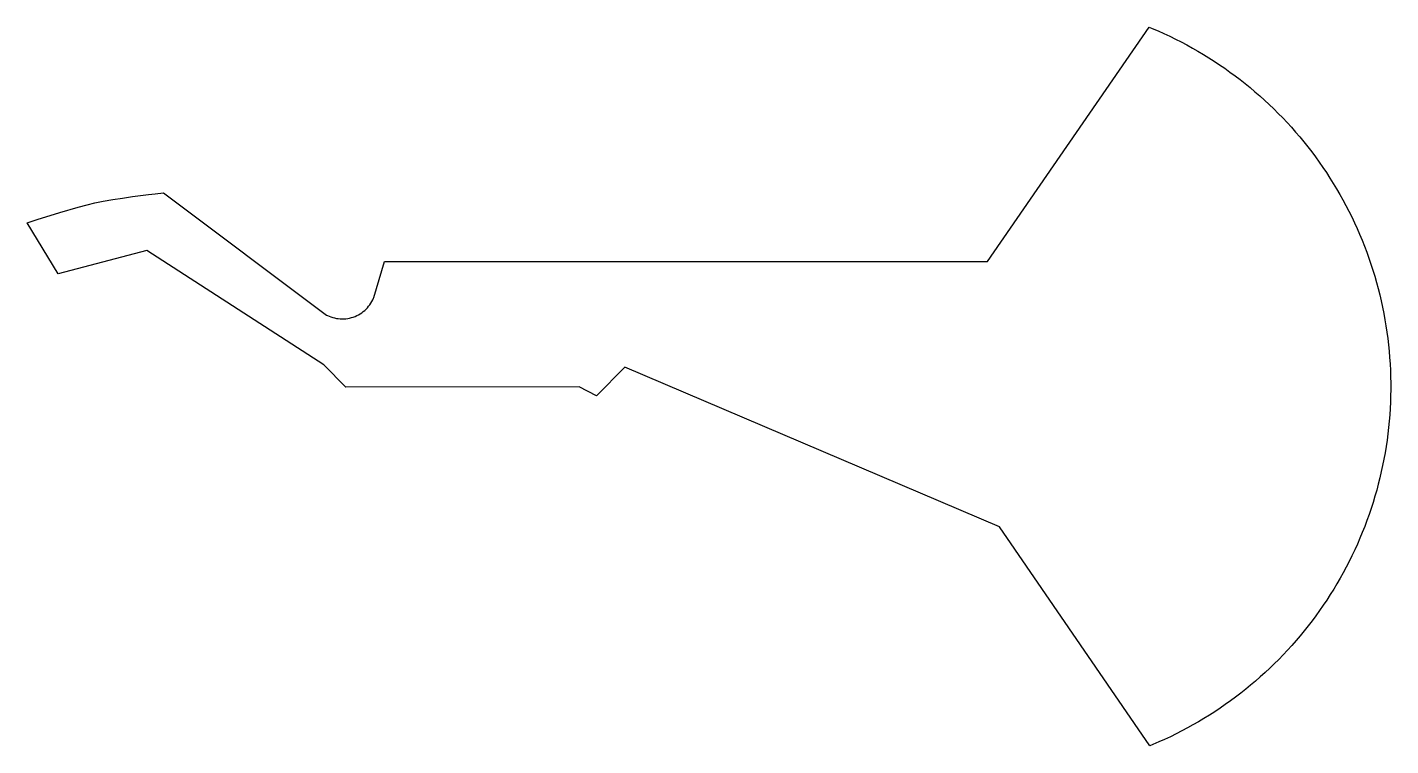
# Model space of a CAD drawing. Header units: millimetres. Extents: x 122 to 226, y -109 to -55.
import ezdxf

# ---------------------------------------------------------------- set-up
doc = ezdxf.new("R2010")
doc.units = ezdxf.units.MM
doc.layers.add('User.9', color=31, linetype='CONTINUOUS', true_color=0xe8b2a7)

msp = doc.modelspace()

# ---------------------------------------------------------------- linework, layer by layer
at = {"layer": 'User.9', "linetype": 'CONTINUOUS'}
for p, q in [((195.12, -72.41), (207.390657, -54.65404)), ((207.390657, -54.65404), (207.614059, -54.745766)), ((207.614059, -54.745766), (208.05818, -54.935616)), ((208.05818, -54.935616), (208.499124, -55.132734)), ((208.499124, -55.132734), (208.936771, -55.337065)), ((208.936771, -55.337065), (209.371005, -55.548556)), ((209.371005, -55.548556), (209.801707, -55.767148)), ((209.801707, -55.767148), (210.228761, -55.992784)), ((210.228761, -55.992784), (210.652053, -56.225401)), ((210.652053, -56.225401), (211.071468, -56.464938)), ((211.071468, -56.464938), (211.486893, -56.71133)), ((211.486893, -56.71133), (211.898216, -56.96451)), ((211.898216, -56.96451), (212.305326, -57.22441)), ((212.305326, -57.22441), (212.708113, -57.49096)), ((212.708113, -57.49096), (213.10647, -57.764089)), ((213.10647, -57.764089), (213.500287, -58.043722)), ((213.500287, -58.043722), (213.88946, -58.329783)), ((213.88946, -58.329783), (214.273883, -58.622197)), ((214.273883, -58.622197), (214.653452, -58.920884)), ((214.653452, -58.920884), (215.028066, -59.225764)), ((215.028066, -59.225764), (215.397622, -59.536754)), ((215.397622, -59.536754), (215.762022, -59.85377)), ((215.762022, -59.85377), (216.121168, -60.176727)), ((216.121168, -60.176727), (216.474962, -60.505538)), ((216.474962, -60.505538), (216.823308, -60.840115)), ((216.823308, -60.840115), (217.166114, -61.180366)), ((217.166114, -61.180366), (217.503286, -61.526201)), ((217.503286, -61.526201), (217.834734, -61.877525)), ((217.834734, -61.877525), (218.160369, -62.234245)), ((218.160369, -62.234245), (218.480102, -62.596264)), ((218.480102, -62.596264), (218.793847, -62.963484)), ((218.793847, -62.963484), (219.101519, -63.335807)), ((219.101519, -63.335807), (219.403037, -63.713132)), ((219.403037, -63.713132), (219.698318, -64.095357)), ((219.698318, -64.095357), (219.987282, -64.482379)), ((219.987282, -64.482379), (220.269853, -64.874095)), ((220.269853, -64.874095), (220.545953, -65.270397)), ((220.545953, -65.270397), (220.815508, -65.67118)), ((220.815508, -65.67118), (221.078446, -66.076334)), ((221.078446, -66.076334), (221.334695, -66.485752)), ((221.334695, -66.485752), (221.584187, -66.899323)), ((221.584187, -66.899323), (221.826854, -67.316935)), ((126.201041, -68.283626), (126.879193, -68.099787)), ((126.879193, -68.099787), (127.480587, -67.954172)), ((127.480587, -67.954172), (128.105428, -67.830098)), ((128.105428, -67.830098), (128.822878, -67.708014)), ((128.822878, -67.708014), (129.578714, -67.592406)), ((129.578714, -67.592406), (130.318716, -67.487759)), ((130.318716, -67.487759), (131.534323, -67.32929)), ((131.534323, -67.32929), (132.035921, -67.268493)), ((132.035921, -67.268493), (132.662913, -67.19)), ((132.662913, -67.19), (145.036123, -76.458773)), ((221.826854, -67.316935), (222.062631, -67.738475)), ((222.062631, -67.738475), (222.291454, -68.16383)), ((222.291454, -68.16383), (222.513262, -68.592885)), ((122.35, -69.47), (123.09012, -69.218764)), ((123.09012, -69.218764), (124.807958, -68.694913)), ((124.807958, -68.694913), (126.201041, -68.283626)), ((222.513262, -68.592885), (222.727994, -69.025524)), ((222.727994, -69.025524), (222.935593, -69.461631)), ((124.69, -73.34), (122.35, -69.47)), ((222.935593, -69.461631), (223.136003, -69.901088)), ((223.136003, -69.901088), (223.32917, -70.343777)), ((223.32917, -70.343777), (223.515041, -70.789578)), ((223.515041, -70.789578), (223.693567, -71.238371)), ((223.693567, -71.238371), (223.864699, -71.690036)), ((131.42, -71.58), (124.69, -73.34)), ((144.82, -80.24), (131.42, -71.58)), ((223.864699, -71.690036), (224.028392, -72.144449)), ((224.028392, -72.144449), (224.184601, -72.601489)), ((148.62, -75.12), (149.43, -72.41)), ((149.43, -72.41), (172.275, -72.41)), ((172.275, -72.41), (195.12, -72.41)), ((224.184601, -72.601489), (224.333283, -73.061033)), ((224.333283, -73.061033), (224.4744, -73.522956)), ((224.4744, -73.522956), (224.607912, -73.987134)), ((224.607912, -73.987134), (224.733785, -74.453442)), ((148.465683, -75.444272), (148.53302, -75.317258)), ((148.53302, -75.317258), (148.593165, -75.186684)), ((148.593165, -75.186684), (148.62, -75.12)), ((224.733785, -74.453442), (224.851983, -74.921753)), ((224.851983, -74.921753), (224.962475, -75.391943)), ((224.962475, -75.391943), (225.065231, -75.863884)), ((145.036123, -76.458773), (145.100106, -76.491532)), ((147.324796, -76.503553), (147.453022, -76.438553)), ((147.453022, -76.438553), (147.577421, -76.366499)), ((147.577421, -76.366499), (147.697605, -76.287616)), ((147.697605, -76.287616), (147.8132, -76.202148)), ((147.8132, -76.202148), (147.923846, -76.110364)), ((147.923846, -76.110364), (148.029197, -76.012548)), ((148.029197, -76.012548), (148.128926, -75.909006)), ((148.128926, -75.909006), (148.222721, -75.80006)), ((148.222721, -75.80006), (148.310291, -75.68605)), ((148.310291, -75.68605), (148.391363, -75.56733)), ((148.391363, -75.56733), (148.465683, -75.444272)), ((225.065231, -75.863884), (225.160224, -76.337448)), ((225.160224, -76.337448), (225.247428, -76.812508)), ((145.100106, -76.491532), (145.231127, -76.550695)), ((145.231127, -76.550695), (145.365246, -76.602454)), ((145.365246, -76.602454), (145.502044, -76.646648)), ((145.502044, -76.646648), (145.641095, -76.68314)), ((145.641095, -76.68314), (145.781966, -76.711815)), ((145.781966, -76.711815), (145.924217, -76.732585)), ((145.924217, -76.732585), (146.067406, -76.745384)), ((146.067406, -76.745384), (146.211086, -76.750173)), ((146.211086, -76.750173), (146.354809, -76.746937)), ((146.354809, -76.746937), (146.498128, -76.735686)), ((146.498128, -76.735686), (146.640595, -76.716454)), ((146.640595, -76.716454), (146.781768, -76.689303)), ((146.781768, -76.689303), (146.921205, -76.654316)), ((146.921205, -76.654316), (147.058473, -76.611603)), ((147.058473, -76.611603), (147.193143, -76.561296)), ((147.193143, -76.561296), (147.324796, -76.503553)), ((225.247428, -76.812508), (225.326819, -77.288936)), ((225.326819, -77.288936), (225.398377, -77.766604)), ((225.398377, -77.766604), (225.462081, -78.245382)), ((225.462081, -78.245382), (225.517914, -78.725142)), ((225.517914, -78.725142), (225.565862, -79.205754)), ((225.565862, -79.205754), (225.605911, -79.687088)), ((146.5, -81.92), (144.82, -80.24)), ((167.63, -80.42), (165.48, -82.57)), ((196.025, -92.5), (167.63, -80.42)), ((225.605911, -79.687088), (225.638052, -80.169016)), ((225.638052, -80.169016), (225.662274, -80.651406)), ((225.662274, -80.651406), (225.678572, -81.134128)), ((225.678572, -81.134128), (225.686941, -81.617053)), ((225.686941, -81.617053), (225.687378, -82.100051)), ((164.169995, -81.910167), (146.5, -81.92)), ((165.48, -82.57), (164.169995, -81.910167)), ((225.679885, -82.582991), (225.664462, -83.065742)), ((225.687378, -82.100051), (225.679885, -82.582991)), ((225.641114, -83.548175), (225.609848, -84.03016)), ((225.664462, -83.065742), (225.641114, -83.548175)), ((225.570671, -84.511566), (225.523594, -84.992264)), ((225.609848, -84.03016), (225.570671, -84.511566)), ((225.468631, -85.472124), (225.405795, -85.951017)), ((225.523594, -84.992264), (225.468631, -85.472124)), ((225.335104, -86.428814), (225.256576, -86.905385)), ((225.405795, -85.951017), (225.335104, -86.428814)), ((225.170233, -87.380603), (225.076099, -87.854338)), ((225.256576, -86.905385), (225.170233, -87.380603)), ((224.864559, -88.796853), (224.74721, -89.265379)), ((224.974198, -88.326464), (224.864559, -88.796853)), ((225.076099, -87.854338), (224.974198, -88.326464)), ((224.622183, -89.731914), (224.489512, -90.196333)), ((224.74721, -89.265379), (224.622183, -89.731914)), ((224.349233, -90.658511), (224.201384, -91.118324)), ((224.489512, -90.196333), (224.349233, -90.658511)), ((224.046004, -91.575646), (223.883135, -92.030356)), ((224.201384, -91.118324), (224.046004, -91.575646)), ((207.44, -109.096183), (196.025, -92.5)), ((223.53511, -92.931445), (223.350047, -93.377583)), ((223.712822, -92.482329), (223.53511, -92.931445)), ((223.883135, -92.030356), (223.712822, -92.482329)), ((223.157683, -93.820621), (222.95807, -94.260441)), ((223.350047, -93.377583), (223.157683, -93.820621)), ((222.751262, -94.696924), (222.537314, -95.129951)), ((222.95807, -94.260441), (222.751262, -94.696924)), ((222.088233, -95.985177), (221.853221, -96.407144)), ((222.316285, -95.559408), (222.088233, -95.985177)), ((222.537314, -95.129951), (222.316285, -95.559408)), ((221.611311, -96.825194), (221.362569, -97.239217)), ((221.853221, -96.407144), (221.611311, -96.825194)), ((220.844859, -98.054729), (220.576031, -98.456)), ((221.107062, -97.649098), (220.844859, -98.054729)), ((221.362569, -97.239217), (221.107062, -97.649098)), ((220.30065, -98.852802), (220.01879, -99.245029)), ((220.576031, -98.456), (220.30065, -98.852802)), ((219.43594, -100.015334), (219.135107, -100.393205)), ((219.730527, -99.632574), (219.43594, -100.015334)), ((220.01879, -99.245029), (219.730527, -99.632574)), ((218.515031, -101.133873), (218.195955, -101.496471)), ((218.82811, -100.766085), (218.515031, -101.133873)), ((219.135107, -100.393205), (218.82811, -100.766085)), ((217.540157, -102.205705), (217.203612, -102.552151)), ((217.870967, -101.853781), (217.540157, -102.205705)), ((218.195955, -101.496471), (217.870967, -101.853781)), ((216.513684, -103.22823), (216.160487, -103.557682)), ((216.861423, -102.893023), (216.513684, -103.22823)), ((217.203612, -102.552151), (216.861423, -102.893023)), ((215.438102, -104.198966), (215.06911, -104.510625)), ((215.801927, -103.88129), (215.438102, -104.198966)), ((216.160487, -103.557682), (215.801927, -103.88129)), ((214.316022, -105.115558), (213.93213, -105.408668)), ((214.69505, -104.816184), (214.316022, -105.115558)), ((215.06911, -104.510625), (214.69505, -104.816184)), ((212.752306, -106.249631), (212.350003, -106.516911)), ((213.150167, -105.975781), (212.752306, -106.249631)), ((213.543477, -105.695435), (213.150167, -105.975781)), ((213.93213, -105.408668), (213.543477, -105.695435)), ((211.117523, -107.278619), (210.698543, -107.518916)), ((211.532501, -107.031474), (211.117523, -107.278619)), ((211.943364, -106.777549), (211.532501, -107.031474)), ((212.350003, -106.516911), (211.943364, -106.777549)), ((208.984875, -108.410359), (208.547598, -108.615484)), ((209.418724, -108.198082), (208.984875, -108.410359)), ((209.849029, -107.978709), (209.418724, -108.198082)), ((210.275674, -107.7523), (209.849029, -107.978709)), ((210.698543, -107.518916), (210.275674, -107.7523)), ((207.663236, -109.004055), (207.44, -109.096183)), ((208.107013, -108.8134), (207.663236, -109.004055)), ((208.547598, -108.615484), (208.107013, -108.8134))]:
    msp.add_line(p, q, dxfattribs=at)

doc.saveas('drawing.dxf')
